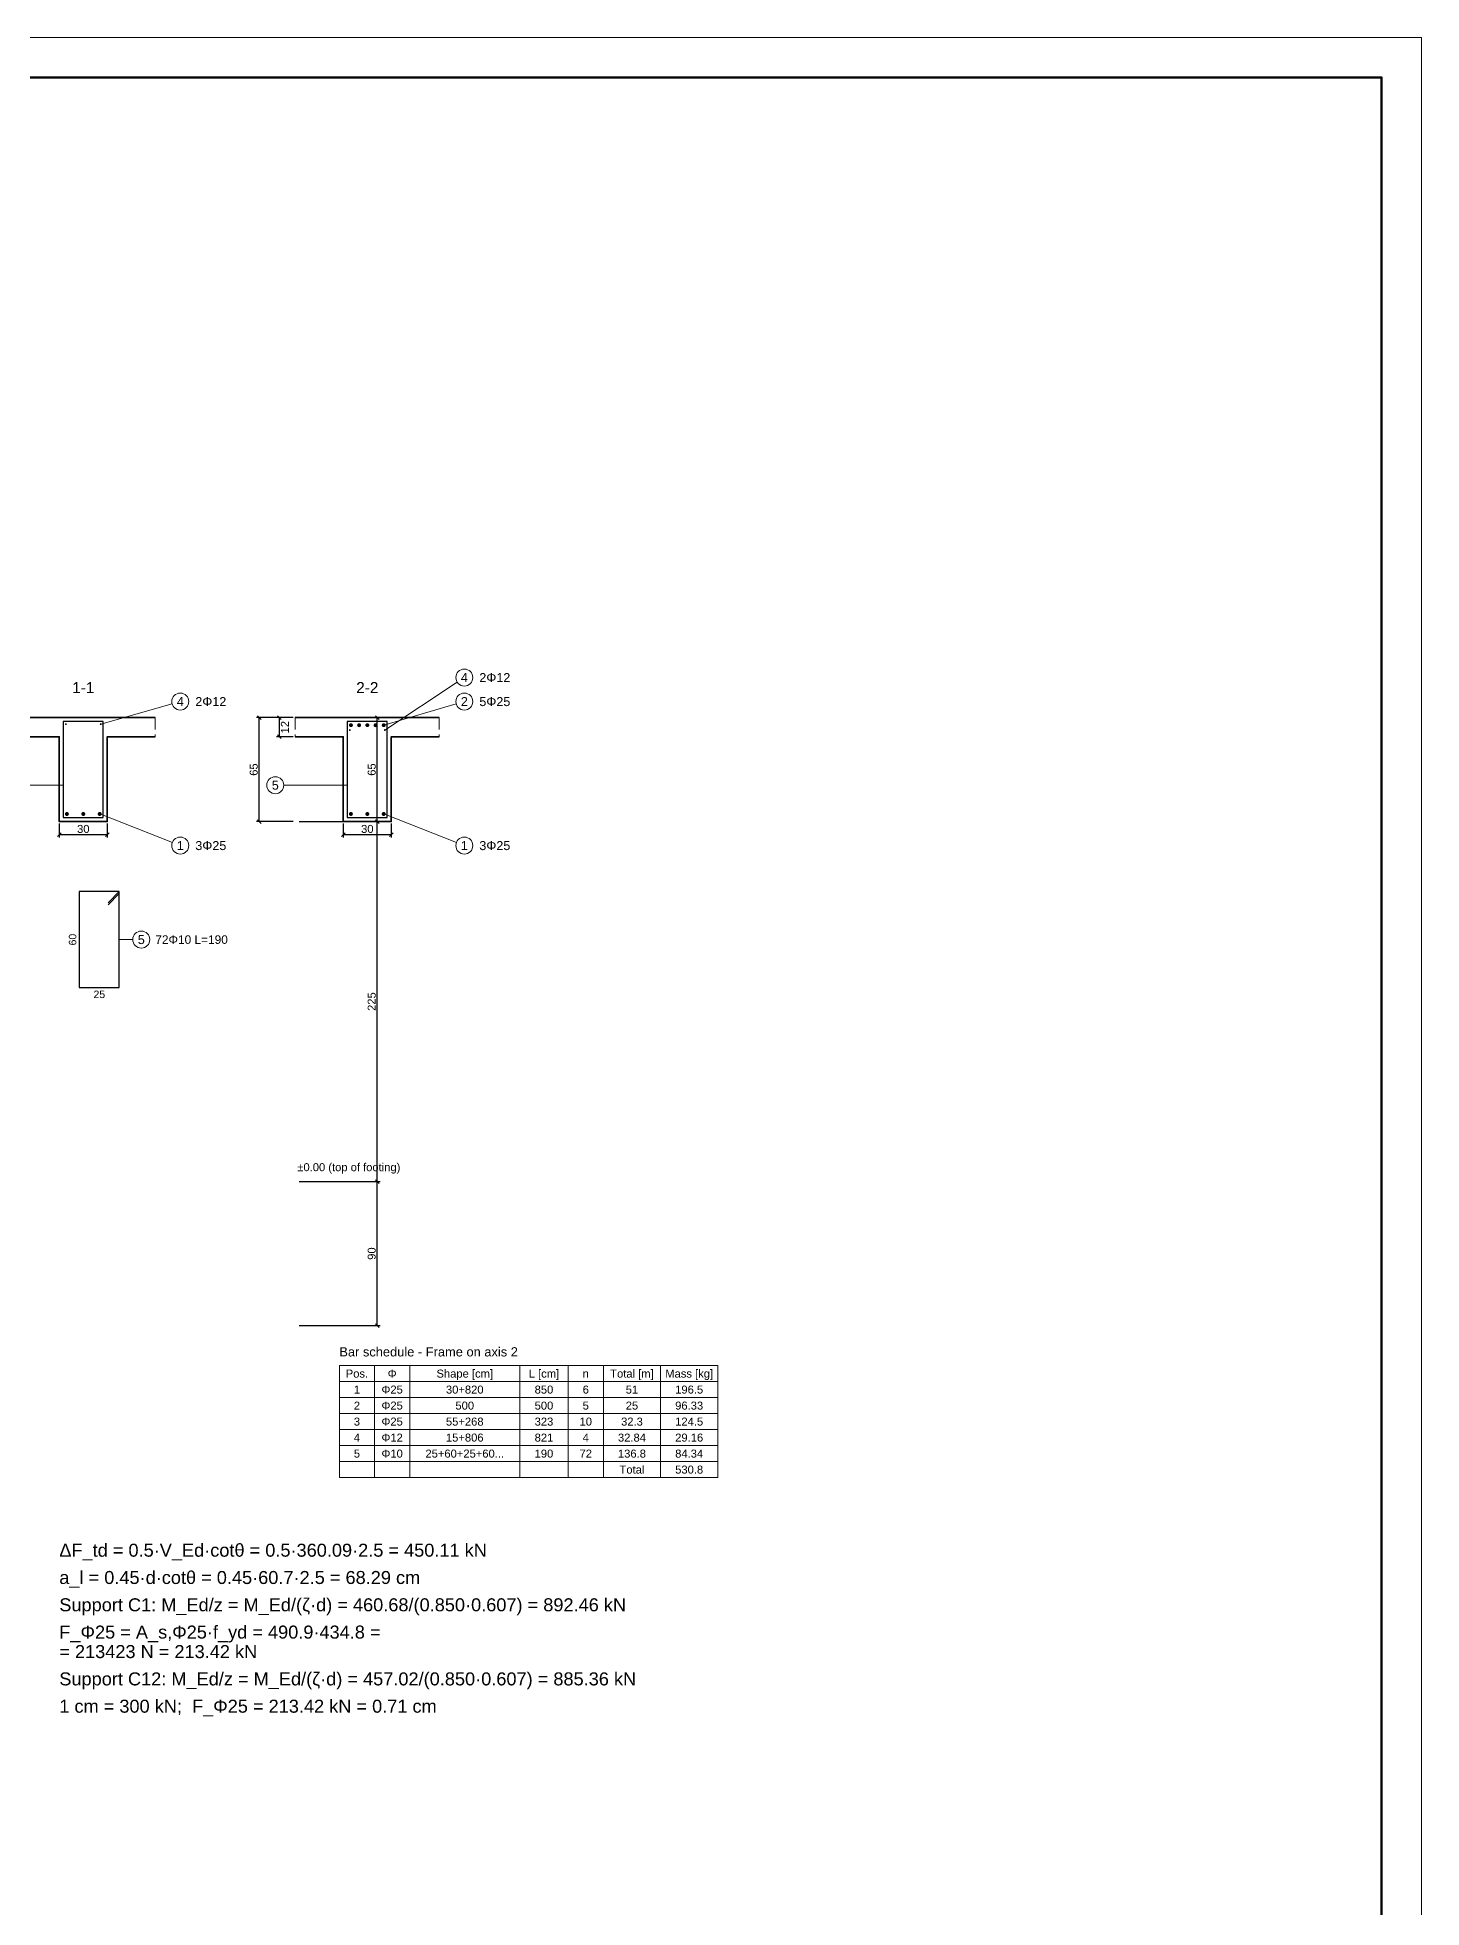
# Model space of a CAD drawing. Header units: centimetres. Extents: x -495 to 2478, y -1612 to 490.
# Drawn here: x 1613 to 2478, y -679 to 490 of the extents above; entities that cross this region are included whole.
import ezdxf
from ezdxf.enums import TextEntityAlignment as Align

# ---------------------------------------------------------------- set-up
doc = ezdxf.new("R2010")
doc.units = ezdxf.units.CM
doc.linetypes.add('RC_DASHED', pattern=[10.5, 7.5, -3])
for name, color, linetype, lineweight in [('D-BARS', 1, 'Continuous', 50), ('D-CONCRETE', 7, 'Continuous', 35), ('D-DIM', 3, 'Continuous', 18), ('D-HIDDEN', 8, 'RC_DASHED', 13), ('D-LINKS', 5, 'Continuous', 25), ('D-TEXT', 7, 'Continuous', 18), ('SHEET', 7, 'Continuous', 35)]:
    doc.layers.add(name, color=color, linetype=linetype, lineweight=lineweight)
doc.styles.add('RC_TEXT', font='arial.ttf')
doc.dimstyles.new('RC_D25', dxfattribs={"dimtxt": 5, "dimasz": 2.25, "dimexe": 1.75, "dimexo": 1.25, "dimgap": 1, "dimtad": 1, "dimdec": 1, "dimdsep": 46, "dimtxsty": 'RC_TEXT', "dimblk": 'OBLIQUE', "dimcen": 2.5, "dimclrd": 3, "dimclre": 3, "dimclrt": 3, "dimazin": 3, "dimtfac": 1, "dimtmove": 2, "dimatfit": 3})

# ---------------------------------------------------------------- blocks, each defined once
blk = doc.blocks.new('_OBLIQUE')
at = {"color": 0, "linetype": 'BYBLOCK'}
blk.add_line((-0.5, -0.5), (0.5, 0.5), dxfattribs=at)

msp = doc.modelspace()

# ---------------------------------------------------------------- hatches: boundary and pattern name
at = {"layer": 'D-BARS'}
h = msp.add_hatch(color=7, dxfattribs=at)
h.dxf.hatch_style = 1
edge = h.paths.add_edge_path()
edge.add_arc((1630.35, 60.9), 0.6, 0, 360)
h = msp.add_hatch(color=7, dxfattribs=at)
h.dxf.hatch_style = 1
edge = h.paths.add_edge_path()
edge.add_arc((1652.15, 60.9), 0.6, 0, 360)
h = msp.add_hatch(color=7, dxfattribs=at)
h.dxf.hatch_style = 1
edge = h.paths.add_edge_path()
edge.add_arc((1808.5, 60.25), 1.25, 0, 360)
h = msp.add_hatch(color=7, dxfattribs=at)
h.dxf.hatch_style = 1
edge = h.paths.add_edge_path()
edge.add_arc((1813.62, 60.25), 1.25, 0, 360)
h = msp.add_hatch(color=7, dxfattribs=at)
h.dxf.hatch_style = 1
edge = h.paths.add_edge_path()
edge.add_arc((1818.75, 60.25), 1.25, 0, 360)
h = msp.add_hatch(color=7, dxfattribs=at)
h.dxf.hatch_style = 1
edge = h.paths.add_edge_path()
edge.add_arc((1823.88, 60.25), 1.25, 0, 360)
h = msp.add_hatch(color=7, dxfattribs=at)
h.dxf.hatch_style = 1
edge = h.paths.add_edge_path()
edge.add_arc((1829, 60.25), 1.25, 0, 360)
h = msp.add_hatch(color=7, dxfattribs=at)
h.dxf.hatch_style = 1
edge = h.paths.add_edge_path()
edge.add_arc((1807.85, 57.2), 0.6, 0, 360)
h = msp.add_hatch(color=7, dxfattribs=at)
h.dxf.hatch_style = 1
edge = h.paths.add_edge_path()
edge.add_arc((1829.65, 57.2), 0.6, 0, 360)
h = msp.add_hatch(color=7, dxfattribs=at)
h.dxf.hatch_style = 1
edge = h.paths.add_edge_path()
edge.add_arc((1631, 4.75), 1.25, 0, 360)
h = msp.add_hatch(color=7, dxfattribs=at)
h.dxf.hatch_style = 1
edge = h.paths.add_edge_path()
edge.add_arc((1641.25, 4.75), 1.25, 0, 360)
h = msp.add_hatch(color=7, dxfattribs=at)
h.dxf.hatch_style = 1
edge = h.paths.add_edge_path()
edge.add_arc((1651.5, 4.75), 1.25, 0, 360)
h = msp.add_hatch(color=7, dxfattribs=at)
h.dxf.hatch_style = 1
edge = h.paths.add_edge_path()
edge.add_arc((1808.5, 4.75), 1.25, 0, 360)
h = msp.add_hatch(color=7, dxfattribs=at)
h.dxf.hatch_style = 1
edge = h.paths.add_edge_path()
edge.add_arc((1818.75, 4.75), 1.25, 0, 360)
h = msp.add_hatch(color=7, dxfattribs=at)
h.dxf.hatch_style = 1
edge = h.paths.add_edge_path()
edge.add_arc((1829, 4.75), 1.25, 0, 360)

# ---------------------------------------------------------------- linework, layer by layer
at = {"layer": 'D-CONCRETE'}
for p, q in [((1596.25, 65), (1686.25, 65)), ((1773.75, 65), (1863.75, 65))]:
    msp.add_line(p, q, dxfattribs=at)
for points in [[(1596.25, 53), (1626.25, 53), (1626.25, 0), (1656.25, 0), (1656.25, 53), (1686.25, 53)], [(1773.75, 53), (1803.75, 53), (1803.75, 0), (1833.75, 0), (1833.75, 53), (1863.75, 53)]]:
    msp.add_lwpolyline(points, dxfattribs=at)
at = {"layer": 'D-HIDDEN'}
for p, q in [((1686.25, 65), (1686.25, 53)), ((1773.75, 65), (1773.75, 53)), ((1863.75, 65), (1863.75, 53))]:
    msp.add_line(p, q, dxfattribs=at)
at = {"layer": 'D-LINKS'}
for p, q in [((1663.75, -43.75), (1656.75, -50.75)), ((1663.75, -44.95), (1656.75, -51.95))]:
    msp.add_line(p, q, dxfattribs=at)
for points in [[(1628.75, 2.5), (1653.75, 2.5), (1653.75, 62.5), (1628.75, 62.5)], [(1806.25, 2.5), (1831.25, 2.5), (1831.25, 62.5), (1806.25, 62.5)], [(1638.75, -103.75), (1663.75, -103.75), (1663.75, -43.75), (1638.75, -43.75)]]:
    msp.add_lwpolyline(points, close=True, dxfattribs=at)
at = {"layer": 'D-TEXT'}
for p, q in [((1874.94, 87.07), (1829.65, 57.2)), ((1696.76, 73.55), (1652.15, 60.9)), ((1874.28, 73.51), (1829, 60.25)), ((1589.06, 22.75), (1628.75, 22.75)), ((1766.56, 22.75), (1806.25, 22.75)), ((1696.93, -13.06), (1651.5, 4.75)), ((1874.43, -13.06), (1829, 4.75)), ((1672.19, -73.75), (1663.75, -73.75)), ((1801.26, -340), (2037.76, -340)), ((1801.26, -340), (1801.26, -410)), ((1801.26, -350), (2037.76, -350)), ((1823.26, -340), (1823.26, -410)), ((1845.26, -340), (1845.26, -410)), ((1914.01, -340), (1914.01, -410)), ((1944.26, -340), (1944.26, -410)), ((1966.26, -340), (1966.26, -410)), ((2002.01, -340), (2002.01, -410)), ((2037.76, -340), (2037.76, -410)), ((1801.26, -360), (2037.76, -360)), ((1801.26, -370), (2037.76, -370)), ((1801.26, -380), (2037.76, -380)), ((1801.26, -390), (2037.76, -390)), ((1801.26, -400), (2037.76, -400)), ((1801.26, -410), (2037.76, -410))]:
    msp.add_line(p, q, dxfattribs=at)
for centre in [(1879.38, 90), (1701.88, 75), (1879.38, 75), (1761.25, 22.75), (1701.88, -15), (1879.38, -15), (1677.5, -73.75)]:
    msp.add_circle(centre, 5.31, dxfattribs=at)
at = {"layer": 'SHEET', "color": 7, "lineweight": 13}
msp.add_lwpolyline([(-494.87, -1612.4), (2477.63, -1612.4), (2477.63, 490.1), (-494.87, 490.1)], close=True, dxfattribs=at)
at = {"layer": 'SHEET', "color": 7, "lineweight": 50}
msp.add_lwpolyline([(-444.87, -1587.4), (2452.63, -1587.4), (2452.63, 465.1), (-444.87, 465.1)], close=True, dxfattribs=at)

# ---------------------------------------------------------------- texts
at = {"layer": 'D-TEXT', "style": 'RC_TEXT'}
for s, height, p in [('1-1', 6.875, (1641.25, 83.75)), ('2-2', 6.875, (1818.75, 83.75)), ('4', 5.62, (1879.38, 90)), ('4', 5.62, (1701.88, 75)), ('2', 5.62, (1879.38, 75)), ('5', 5.62, (1761.25, 22.75)), ('1', 5.62, (1701.88, -15)), ('1', 5.62, (1879.38, -15)), ('5', 5.62, (1677.5, -73.75)), ('25', 4.688, (1651.25, -107.97)), ('Pos.', 5, (1812.26, -345)), ('Φ', 5, (1834.26, -345)), ('Shape [cm]', 5, (1879.64, -345)), ('L [cm]', 5, (1929.14, -345)), ('n', 5, (1955.26, -345)), ('Total [m]', 5, (1984.14, -345)), ('Mass [kg]', 5, (2019.89, -345)), ('1', 5, (1812.26, -355)), ('Φ25', 5, (1834.26, -355)), ('30+820', 5, (1879.64, -355)), ('850', 5, (1929.14, -355)), ('6', 5, (1955.26, -355)), ('51', 5, (1984.14, -355)), ('196.5', 5, (2019.89, -355)), ('3', 5, (1812.26, -375)), ('2', 5, (1812.26, -365)), ('Φ25', 5, (1834.26, -365)), ('Φ25', 5, (1834.26, -375)), ('55+268', 5, (1879.64, -375)), ('500', 5, (1879.64, -365)), ('323', 5, (1929.14, -375)), ('500', 5, (1929.14, -365)), ('10', 5, (1955.26, -375)), ('5', 5, (1955.26, -365)), ('32.3', 5, (1984.14, -375)), ('25', 5, (1984.14, -365)), ('96.33', 5, (2019.89, -365)), ('124.5', 5, (2019.89, -375)), ('4', 5, (1812.26, -385)), ('Φ12', 5, (1834.26, -385)), ('15+806', 5, (1879.64, -385)), ('821', 5, (1929.14, -385)), ('4', 5, (1955.26, -385)), ('32.84', 5, (1984.14, -385)), ('29.16', 5, (2019.89, -385)), ('5', 5, (1812.26, -395)), ('Φ10', 5, (1834.26, -395)), ('25+60+25+60...', 5, (1879.64, -395)), ('190', 5, (1929.14, -395)), ('72', 5, (1955.26, -395)), ('136.8', 5, (1984.14, -395)), ('84.34', 5, (2019.89, -395)), ('Total', 5, (1984.14, -405)), ('530.8', 5, (2019.89, -405))]:
    msp.add_text(s, height=height, dxfattribs=at).set_placement(p, align=Align.MIDDLE_CENTER)
for s, height, p in [('2Φ12', 5.625, (1888.75, 90)), ('2Φ12', 5.625, (1711.25, 75)), ('5Φ25', 5.625, (1888.75, 75)), ('3Φ25', 5.625, (1711.25, -15)), ('3Φ25', 5.625, (1888.75, -15)), ('72Φ10 L=190', 5.3125, (1686.25, -73.75))]:
    msp.add_text(s, height=height, dxfattribs=at).set_placement(p, align=Align.MIDDLE_LEFT)
msp.add_text('60', height=4.688, rotation=90, dxfattribs=at).set_placement((1634.53, -73.75), align=Align.MIDDLE_CENTER)
for s, height, p in [('±0.00 (top of footing)', 5, (1775, -220)), ('Bar schedule - Frame on axis 2', 5.75, (1801.26, -336)), ('ΔF_td = 0.5·V_Ed·cotθ = 0.5·360.09·2.5 = 450.11 kN', 8.125, (1626.25, -461.88)), ('a_l = 0.45·d·cotθ = 0.45·60.7·2.5 = 68.29 cm', 8.125, (1626.25, -478.94)), ('Support C1: M_Ed/z = M_Ed/(ζ·d) = 460.68/(0.850·0.607) = 892.46 kN', 8.125, (1626.25, -496)), ('F_Φ25 = A_s,Φ25·f_yd = 490.9·434.8 =', 8.125, (1626.25, -513.06)), ('= 213423 N = 213.42 kN', 8.125, (1626.25, -525.25)), ('Support C12: M_Ed/z = M_Ed/(ζ·d) = 457.02/(0.850·0.607) = 885.36 kN', 8.125, (1626.25, -542.31)), ('1 cm = 300 kN;  F_Φ25 = 213.42 kN = 0.71 cm', 8.125, (1626.25, -559.38))]:
    msp.add_text(s, height=height, dxfattribs=at).set_placement(p, align=Align.BOTTOM_LEFT)

# ---------------------------------------------------------------- dimensions: what is measured, and where the dimension line sits
at = {"layer": 'D-DIM'}
for base, p1, p2 in [((1751.25, 0), (1773.75, 0), (1773.75, 65)), ((1763.75, 65), (1773.75, 65), (1773.75, 53)), ((1825, 0), (1775, 0), (1775, 65)), ((1825, -225), (1775, -225), (1775, 0)), ((1825, -315), (1775, -315), (1775, -225))]:
    msp.add_linear_dim(base=base, p1=p1, p2=p2, angle=90, dimstyle='RC_D25', dxfattribs=at).render()
for base, p1, p2 in [((1626.25, -8.12), (1626.25, 0), (1656.25, 0)), ((1803.75, -8.12), (1803.75, 0), (1833.75, 0))]:
    msp.add_linear_dim(base=base, p1=p1, p2=p2, dimstyle='RC_D25', dxfattribs=at).render()

doc.saveas('drawing.dxf')
